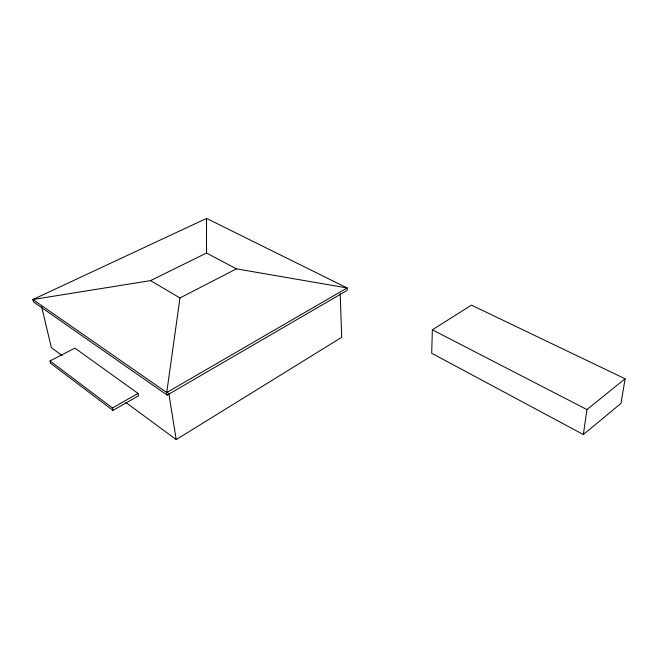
<?xml version="1.0" encoding="UTF-8"?>
<svg xmlns="http://www.w3.org/2000/svg" width="658" height="658" viewBox="0 0 658 658"><rect width="100%" height="100%" fill="white"/><g stroke="black" fill="none" stroke-linecap="round" stroke-linejoin="round"><path stroke-width="0.99" d="M206.522 253.026L150.542 280.621L32.9 299.513L166.737 392.53L347.111 287.957L236.403 268.842L206.522 253.026L206.554 218.415L32.9 299.513L33.476 301.89L167.157 395.113L347.177 290.375L347.111 287.957L206.554 218.415M432.355 329.822L431.689 353.256L583.366 434.535L620.987 403.37L625.1 378.778L471.424 305.123L432.355 329.822L586.936 409.564L625.1 378.778M236.403 268.842L179.971 297.967L166.737 392.53L167.157 395.113M583.366 434.535L586.936 409.564M125.785 402.449L176.221 439.585L341.699 337.307L340.194 293.649M112.954 410.395L138.476 395.836L138.032 393.418L74.905 348.14L50 360.929L50.567 363.274L112.954 410.395L112.452 407.96L50 360.929M112.452 407.96L138.032 393.418M150.542 280.621L179.971 297.967M62.123 355.575L51.373 347.663L41.619 306.669M168.736 393.065L176.221 439.585"/></g></svg>
